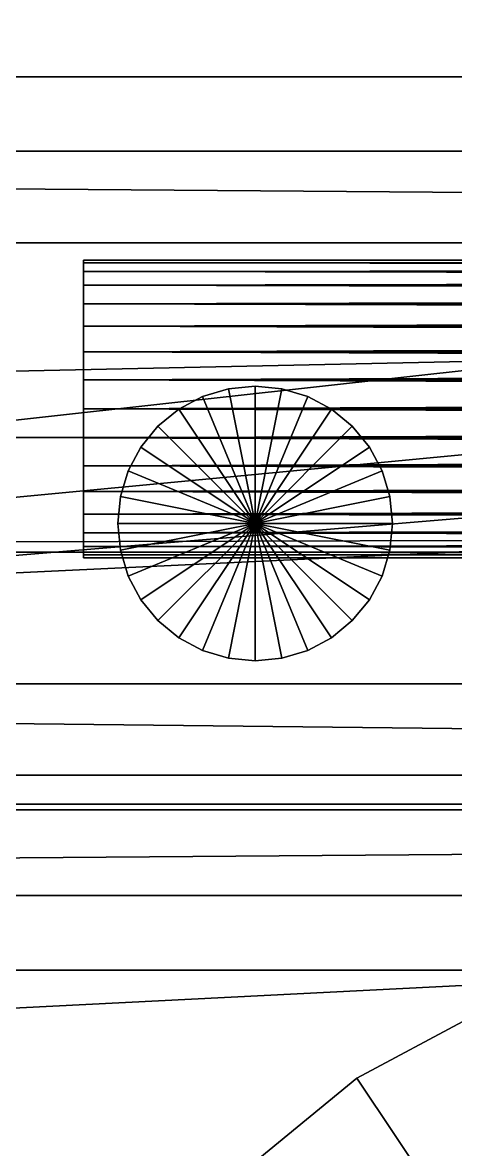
# Model space of a CAD drawing. Header units: millimetres. Extents: x -18 to 4450, y -985 to 970.
# Drawn here: x 649.7 to 687.5, y -484.7 to -386.3 of the extents above; entities that cross this region are included whole.
import ezdxf

# ---------------------------------------------------------------- set-up
doc = ezdxf.new("R2010")
doc.units = ezdxf.units.MM
for name, color, linetype in [('as_fitted_routes__j40_rt_022_drier_to_evaporator_and_evaporator_suction_to_compressor_ac_firewall_to_evaporator_suction_pair', 7, 'CONTINUOUS'), ('body__hood_closed_reference', 40, 'CONTINUOUS'), ('body__hood_crowned_closed_skin', 40, 'CONTINUOUS'), ('body__hood_left_outer_rib', 40, 'CONTINUOUS'), ('chassis__cab_body_mount_rubber_puck_1', 250, 'CONTINUOUS'), ('chassis__left_frame_rail', 251, 'CONTINUOUS'), ('running_gear__front_left_leaf_spring', 250, 'CONTINUOUS'), ('running_gear__front_left_leaf_spring_layer_1', 250, 'CONTINUOUS'), ('running_gear__front_left_leaf_spring_layer_2', 250, 'CONTINUOUS'), ('running_gear__front_left_leaf_spring_layer_3', 250, 'CONTINUOUS'), ('running_gear__front_left_u_bolt_1', 9, 'CONTINUOUS'), ('running_gear__left_front_bump_stop', 250, 'CONTINUOUS')]:
    doc.layers.add(name, color=color, linetype=linetype)

msp = doc.modelspace()

# ---------------------------------------------------------------- linework, layer by layer
at = {"layer": 'as_fitted_routes__j40_rt_022_drier_to_evaporator_and_evaporator_suction_to_compressor_ac_firewall_to_evaporator_suction_pair'}
for points in [[(654.999971, -407.000005, 1034.999967), (1304.999948, -407.000005, 1034.999967), (1304.999948, -407.249779, 1037.536144)], [(654.999971, -407.000005, 1034.999967), (1304.999948, -407.249779, 1037.536144), (654.999971, -407.249779, 1037.536144)], [(654.999971, -419.999987, 1034.999967), (654.999971, -407.249779, 1037.536144), (654.999971, -407.000005, 1034.999967)], [(654.999971, -407.249779, 1032.463789), (1304.999948, -407.249779, 1032.463789), (1304.999948, -407.000005, 1034.999967)], [(654.999971, -407.249779, 1032.463789), (1304.999948, -407.000005, 1034.999967), (654.999971, -407.000005, 1034.999967)], [(654.999971, -419.999987, 1034.999967), (654.999971, -407.000005, 1034.999967), (654.999971, -407.249779, 1032.463789)], [(654.999971, -407.249779, 1037.536144), (1304.999948, -407.249779, 1037.536144), (1304.999948, -407.989562, 1039.974928)], [(654.999971, -407.249779, 1037.536144), (1304.999948, -407.989562, 1039.974928), (654.999971, -407.989562, 1039.974928)], [(654.999971, -419.999987, 1034.999967), (654.999971, -407.989562, 1039.974928), (654.999971, -407.249779, 1037.536144)], [(654.999971, -407.989562, 1030.025125), (1304.999948, -407.989562, 1030.025125), (1304.999948, -407.249779, 1032.463789)], [(654.999971, -407.989562, 1030.025125), (1304.999948, -407.249779, 1032.463789), (654.999971, -407.249779, 1032.463789)], [(654.999971, -419.999987, 1034.999967), (654.999971, -407.249779, 1032.463789), (654.999971, -407.989562, 1030.025125)], [(654.999971, -407.989562, 1039.974928), (1304.999948, -407.989562, 1039.974928), (1304.999948, -409.190893, 1042.222381)], [(654.999971, -407.989562, 1039.974928), (1304.999948, -409.190893, 1042.222381), (654.999971, -409.190893, 1042.222381)], [(654.999971, -419.999987, 1034.999967), (654.999971, -409.190893, 1042.222381), (654.999971, -407.989562, 1039.974928)], [(654.999971, -409.190893, 1027.777553), (1304.999948, -409.190893, 1027.777553), (1304.999948, -407.989562, 1030.025125)], [(654.999971, -409.190893, 1027.777553), (1304.999948, -407.989562, 1030.025125), (654.999971, -407.989562, 1030.025125)], [(654.999971, -419.999987, 1034.999967), (654.999971, -407.989562, 1030.025125), (654.999971, -409.190893, 1027.777553)], [(654.999971, -409.190893, 1042.222381), (1304.999948, -409.190893, 1042.222381), (1304.999948, -410.80761, 1044.192433)], [(654.999971, -409.190893, 1042.222381), (1304.999948, -410.80761, 1044.192433), (654.999971, -410.80761, 1044.192433)], [(654.999971, -419.999987, 1034.999967), (654.999971, -410.80761, 1044.192433), (654.999971, -409.190893, 1042.222381)], [(654.999971, -410.80761, 1025.807619), (1304.999948, -410.80761, 1025.807619), (1304.999948, -409.190893, 1027.777553)], [(654.999971, -410.80761, 1025.807619), (1304.999948, -409.190893, 1027.777553), (654.999971, -409.190893, 1027.777553)], [(654.999971, -419.999987, 1034.999967), (654.999971, -409.190893, 1027.777553), (654.999971, -410.80761, 1025.807619)], [(654.999971, -410.80761, 1044.192433), (1304.999948, -410.80761, 1044.192433), (1304.999948, -412.777573, 1045.80915)], [(654.999971, -410.80761, 1044.192433), (1304.999948, -412.777573, 1045.80915), (654.999971, -412.777573, 1045.80915)], [(654.999971, -419.999987, 1034.999967), (654.999971, -412.777573, 1045.80915), (654.999971, -410.80761, 1044.192433)], [(654.999971, -412.777573, 1024.190903), (1304.999948, -412.777573, 1024.190903), (1304.999948, -410.80761, 1025.807619)], [(654.999971, -412.777573, 1024.190903), (1304.999948, -410.80761, 1025.807619), (654.999971, -410.80761, 1025.807619)], [(654.999971, -419.999987, 1034.999967), (654.999971, -410.80761, 1025.807619), (654.999971, -412.777573, 1024.190903)], [(654.999971, -412.777573, 1045.80915), (1304.999948, -412.777573, 1045.80915), (1304.999948, -415.025115, 1047.010422)], [(654.999971, -412.777573, 1045.80915), (1304.999948, -415.025115, 1047.010422), (654.999971, -415.025115, 1047.010422)], [(654.999971, -419.999987, 1034.999967), (654.999971, -415.025115, 1047.010422), (654.999971, -412.777573, 1045.80915)], [(654.999971, -415.025115, 1022.989511), (1304.999948, -415.025115, 1022.989511), (1304.999948, -412.777573, 1024.190903)], [(654.999971, -415.025115, 1022.989511), (1304.999948, -412.777573, 1024.190903), (654.999971, -412.777573, 1024.190903)], [(654.999971, -419.999987, 1034.999967), (654.999971, -412.777573, 1024.190903), (654.999971, -415.025115, 1022.989511)], [(654.999971, -415.025115, 1047.010422), (1304.999948, -415.025115, 1047.010422), (1304.999948, -417.463839, 1047.750235)], [(654.999971, -415.025115, 1047.010422), (1304.999948, -417.463839, 1047.750235), (654.999971, -417.463839, 1047.750235)], [(654.999971, -419.999987, 1034.999967), (654.999971, -417.463839, 1047.750235), (654.999971, -415.025115, 1047.010422)], [(654.999971, -417.463839, 1022.249818), (1304.999948, -417.463839, 1022.249818), (1304.999948, -415.025115, 1022.989511)], [(654.999971, -417.463839, 1022.249818), (1304.999948, -415.025115, 1022.989511), (654.999971, -415.025115, 1022.989511)], [(654.999971, -419.999987, 1034.999967), (654.999971, -415.025115, 1022.989511), (654.999971, -417.463839, 1022.249818)], [(654.999971, -417.463839, 1047.750235), (1304.999948, -417.463839, 1047.750235), (1304.999948, -419.999987, 1047.999978)], [(654.999971, -417.463839, 1047.750235), (1304.999948, -419.999987, 1047.999978), (654.999971, -419.999987, 1047.999978)], [(654.999971, -419.999987, 1034.999967), (654.999971, -419.999987, 1047.999978), (654.999971, -417.463839, 1047.750235)], [(654.999971, -419.999987, 1021.999955), (1304.999948, -419.999987, 1021.999955), (1304.999948, -417.463839, 1022.249818)], [(654.999971, -419.999987, 1021.999955), (1304.999948, -417.463839, 1022.249818), (654.999971, -417.463839, 1022.249818)], [(654.999971, -419.999987, 1034.999967), (654.999971, -417.463839, 1022.249818), (654.999971, -419.999987, 1021.999955)], [(654.999971, -419.999987, 1047.999978), (1304.999948, -419.999987, 1047.999978), (1304.999948, -422.536165, 1047.750235)], [(654.999971, -419.999987, 1047.999978), (1304.999948, -422.536165, 1047.750235), (654.999971, -422.536165, 1047.750235)], [(654.999971, -419.999987, 1034.999967), (654.999971, -422.536165, 1047.750235), (654.999971, -419.999987, 1047.999978)], [(654.999971, -419.999987, 1034.999967), (654.999971, -424.974889, 1047.010422), (654.999971, -422.536165, 1047.750235)], [(654.999971, -419.999987, 1034.999967), (654.999971, -427.222401, 1045.80915), (654.999971, -424.974889, 1047.010422)], [(654.999971, -419.999987, 1034.999967), (654.999971, -429.192394, 1044.192433), (654.999971, -427.222401, 1045.80915)], [(654.999971, -419.999987, 1034.999967), (654.999971, -430.80911, 1042.222381), (654.999971, -429.192394, 1044.192433)], [(654.999971, -419.999987, 1034.999967), (654.999971, -432.010442, 1039.974928), (654.999971, -430.80911, 1042.222381)], [(654.999971, -419.999987, 1034.999967), (654.999971, -432.750195, 1037.536144), (654.999971, -432.010442, 1039.974928)], [(654.999971, -419.999987, 1034.999967), (654.999971, -432.999998, 1034.999967), (654.999971, -432.750195, 1037.536144)], [(654.999971, -419.999987, 1034.999967), (654.999971, -432.750195, 1032.463789), (654.999971, -432.999998, 1034.999967)], [(654.999971, -419.999987, 1034.999967), (654.999971, -432.010442, 1030.025125), (654.999971, -432.750195, 1032.463789)], [(654.999971, -419.999987, 1034.999967), (654.999971, -430.80911, 1027.777553), (654.999971, -432.010442, 1030.025125)], [(654.999971, -419.999987, 1034.999967), (654.999971, -429.192394, 1025.807619), (654.999971, -430.80911, 1027.777553)], [(654.999971, -419.999987, 1034.999967), (654.999971, -427.222401, 1024.190903), (654.999971, -429.192394, 1025.807619)], [(654.999971, -419.999987, 1034.999967), (654.999971, -424.974889, 1022.989511), (654.999971, -427.222401, 1024.190903)], [(654.999971, -419.999987, 1034.999967), (654.999971, -422.536165, 1022.249818), (654.999971, -424.974889, 1022.989511)], [(654.999971, -422.536165, 1022.249818), (1304.999948, -422.536165, 1022.249818), (1304.999948, -419.999987, 1021.999955)], [(654.999971, -422.536165, 1022.249818), (1304.999948, -419.999987, 1021.999955), (654.999971, -419.999987, 1021.999955)], [(654.999971, -419.999987, 1034.999967), (654.999971, -419.999987, 1021.999955), (654.999971, -422.536165, 1022.249818)], [(654.999971, -422.536165, 1047.750235), (1304.999948, -422.536165, 1047.750235), (1304.999948, -424.974889, 1047.010422)], [(654.999971, -422.536165, 1047.750235), (1304.999948, -424.974889, 1047.010422), (654.999971, -424.974889, 1047.010422)], [(654.999971, -424.974889, 1022.989511), (1304.999948, -424.974889, 1022.989511), (1304.999948, -422.536165, 1022.249818)], [(654.999971, -424.974889, 1022.989511), (1304.999948, -422.536165, 1022.249818), (654.999971, -422.536165, 1022.249818)], [(654.999971, -424.974889, 1047.010422), (1304.999948, -424.974889, 1047.010422), (1304.999948, -427.222401, 1045.80915)], [(654.999971, -424.974889, 1047.010422), (1304.999948, -427.222401, 1045.80915), (654.999971, -427.222401, 1045.80915)], [(654.999971, -427.222401, 1024.190903), (1304.999948, -427.222401, 1024.190903), (1304.999948, -424.974889, 1022.989511)], [(654.999971, -427.222401, 1024.190903), (1304.999948, -424.974889, 1022.989511), (654.999971, -424.974889, 1022.989511)], [(654.999971, -427.222401, 1045.80915), (1304.999948, -427.222401, 1045.80915), (1304.999948, -429.192394, 1044.192433)], [(654.999971, -427.222401, 1045.80915), (1304.999948, -429.192394, 1044.192433), (654.999971, -429.192394, 1044.192433)], [(654.999971, -429.192394, 1025.807619), (1304.999948, -429.192394, 1025.807619), (1304.999948, -427.222401, 1024.190903)], [(654.999971, -429.192394, 1025.807619), (1304.999948, -427.222401, 1024.190903), (654.999971, -427.222401, 1024.190903)], [(654.999971, -429.192394, 1044.192433), (1304.999948, -429.192394, 1044.192433), (1304.999948, -430.80911, 1042.222381)], [(654.999971, -429.192394, 1044.192433), (1304.999948, -430.80911, 1042.222381), (654.999971, -430.80911, 1042.222381)], [(654.999971, -430.80911, 1027.777553), (1304.999948, -430.80911, 1027.777553), (1304.999948, -429.192394, 1025.807619)], [(654.999971, -430.80911, 1027.777553), (1304.999948, -429.192394, 1025.807619), (654.999971, -429.192394, 1025.807619)], [(654.999971, -430.80911, 1042.222381), (1304.999948, -430.80911, 1042.222381), (1304.999948, -432.010442, 1039.974928)], [(654.999971, -430.80911, 1042.222381), (1304.999948, -432.010442, 1039.974928), (654.999971, -432.010442, 1039.974928)], [(654.999971, -432.010442, 1030.025125), (1304.999948, -432.010442, 1030.025125), (1304.999948, -430.80911, 1027.777553)], [(654.999971, -432.010442, 1030.025125), (1304.999948, -430.80911, 1027.777553), (654.999971, -430.80911, 1027.777553)], [(654.999971, -432.010442, 1039.974928), (1304.999948, -432.010442, 1039.974928), (1304.999948, -432.750195, 1037.536144)], [(654.999971, -432.010442, 1039.974928), (1304.999948, -432.750195, 1037.536144), (654.999971, -432.750195, 1037.536144)], [(654.999971, -432.750195, 1032.463789), (1304.999948, -432.750195, 1032.463789), (1304.999948, -432.010442, 1030.025125)], [(654.999971, -432.750195, 1032.463789), (1304.999948, -432.010442, 1030.025125), (654.999971, -432.010442, 1030.025125)], [(654.999971, -432.750195, 1037.536144), (1304.999948, -432.750195, 1037.536144), (1304.999948, -432.999998, 1034.999967)], [(654.999971, -432.750195, 1037.536144), (1304.999948, -432.999998, 1034.999967), (654.999971, -432.999998, 1034.999967)], [(654.999971, -432.999998, 1034.999967), (1304.999948, -432.999998, 1034.999967), (1304.999948, -432.750195, 1032.463789)], [(654.999971, -432.999998, 1034.999967), (1304.999948, -432.750195, 1032.463789), (654.999971, -432.750195, 1032.463789)]]:
    msp.add_3dface(points, dxfattribs=at)
at = {"layer": 'body__hood_closed_reference'}
for points in [[(237.979993, -687.020004, 1253.000021), (1142.019987, -687.020004, 1253.000021), (1142.019987, 687.020004, 1253.000021)], [(237.979993, -687.020004, 1253.000021), (1142.019987, 687.020004, 1253.000021), (237.979993, 687.020004, 1253.000021)], [(237.979993, -687.020004, 1215.000033), (237.979993, 687.020004, 1215.000033), (1142.019987, 687.020004, 1215.000033)], [(237.979993, -687.020004, 1215.000033), (1142.019987, 687.020004, 1215.000033), (1142.019987, -687.020004, 1215.000033)]]:
    msp.add_3dface(points, dxfattribs=at)
at = {"layer": 'body__hood_crowned_closed_skin'}
for points in [[(135.000005, -642.00002, 1230.000019), (1057.999969, -642.00002, 1296.000004), (1057.999969, 0, 1322.000027)], [(135.000005, -642.00002, 1230.000019), (1057.999969, 0, 1322.000027), (135.000005, 0, 1256.000042)], [(135.000005, -642.00002, 1210.000038), (135.000005, 0, 1235.999942), (1057.999969, 0, 1302.000046)], [(135.000005, -642.00002, 1210.000038), (1057.999969, 0, 1302.000046), (1057.999969, -642.00002, 1276.000023)]]:
    msp.add_3dface(points, dxfattribs=at)
at = {"layer": 'body__hood_left_outer_rib'}
for points in [[(337.980002, -444.000006, 1272.979975), (337.980002, -444.000006, 1295.019984), (1052.019954, -444.000006, 1295.019984)], [(337.980002, -444.000006, 1272.979975), (1052.019954, -444.000006, 1295.019984), (1052.019954, -444.000006, 1272.979975)], [(337.980002, -444.000006, 1272.979975), (337.980002, -451.979995, 1264.999986), (1052.019954, -451.979995, 1264.999986)], [(337.980002, -444.000006, 1272.979975), (1052.019954, -451.979995, 1264.999986), (1052.019954, -444.000006, 1272.979975)], [(337.980002, -444.000006, 1295.019984), (337.980002, -451.979995, 1302.999973), (1052.019954, -451.979995, 1302.999973)], [(337.980002, -444.000006, 1295.019984), (1052.019954, -451.979995, 1302.999973), (1052.019954, -444.000006, 1295.019984)], [(337.980002, -488.020003, 1302.999973), (1052.019954, -488.020003, 1302.999973), (1052.019954, -451.979995, 1302.999973)], [(337.980002, -488.020003, 1302.999973), (1052.019954, -451.979995, 1302.999973), (337.980002, -451.979995, 1302.999973)], [(337.980002, -488.020003, 1264.999986), (337.980002, -451.979995, 1264.999986), (1052.019954, -451.979995, 1264.999986)], [(337.980002, -488.020003, 1264.999986), (1052.019954, -451.979995, 1264.999986), (1052.019954, -488.020003, 1264.999986)]]:
    msp.add_3dface(points, dxfattribs=at)
at = {"layer": 'chassis__cab_body_mount_rubber_puck_1'}
for points in [[(688.569725, -473.262757, 538.999975), (688.569725, -473.262757, 580.99997), (678.888083, -478.437692, 580.99997)], [(688.569725, -473.262757, 538.999975), (678.888083, -478.437692, 580.99997), (678.888083, -478.437692, 538.999975)], [(709.999979, -524.999976, 538.999975), (678.888083, -478.437692, 538.999975), (688.569725, -473.262757, 538.999975)], [(709.999979, -524.999976, 580.99997), (688.569725, -473.262757, 580.99997), (678.888083, -478.437692, 580.99997)], [(678.888083, -478.437692, 538.999975), (678.888083, -478.437692, 580.99997), (670.40205, -485.402018, 580.99997)], [(678.888083, -478.437692, 538.999975), (670.40205, -485.402018, 580.99997), (670.40205, -485.402018, 538.999975)], [(709.999979, -524.999976, 538.999975), (670.40205, -485.402018, 538.999975), (678.888083, -478.437692, 538.999975)], [(709.999979, -524.999976, 580.99997), (678.888083, -478.437692, 580.99997), (670.40205, -485.402018, 580.99997)]]:
    msp.add_3dface(points, dxfattribs=at)
at = {"layer": 'chassis__left_frame_rail'}
for points in [[(370.000005, -422.500014, 550.000012), (3490.00001, -422.500014, 550.000012), (3490.00001, -357.499987, 550.000012)], [(370.000005, -422.500014, 550.000012), (3490.00001, -357.499987, 550.000012), (370.000005, -357.499987, 550.000012)], [(370.000005, -422.500014, 430.000007), (370.000005, -357.499987, 430.000007), (3490.00001, -357.499987, 430.000007)], [(370.000005, -422.500014, 430.000007), (3490.00001, -357.499987, 430.000007), (3490.00001, -422.500014, 430.000007)], [(370.000005, -432.500005, 439.999998), (370.000005, -422.500014, 430.000007), (3490.00001, -422.500014, 430.000007)], [(370.000005, -432.500005, 439.999998), (3490.00001, -422.500014, 430.000007), (3490.00001, -432.500005, 439.999998)], [(370.000005, -432.500005, 540.000021), (370.000005, -422.500014, 550.000012), (3490.00001, -422.500014, 550.000012)], [(370.000005, -432.500005, 540.000021), (3490.00001, -422.500014, 550.000012), (3490.00001, -432.500005, 540.000021)], [(370.000005, -432.500005, 439.999998), (3490.00001, -432.500005, 439.999998), (3490.00001, -432.500005, 540.000021)], [(370.000005, -432.500005, 439.999998), (3490.00001, -432.500005, 540.000021), (370.000005, -432.500005, 540.000021)]]:
    msp.add_3dface(points, dxfattribs=at)
at = {"layer": 'running_gear__front_left_leaf_spring'}
for points in [[(223.000005, -397.500008, 342.999995), (223.000005, -397.500008, 381.999999), (1256.999969, -397.500008, 381.999999)], [(223.000005, -397.500008, 342.999995), (1256.999969, -397.500008, 381.999999), (1256.999969, -397.500008, 342.999995)], [(223.000005, -397.500008, 342.999995), (223.000005, -405.499995, 335.000008), (1256.999969, -405.499995, 335.000008)], [(223.000005, -397.500008, 342.999995), (1256.999969, -405.499995, 335.000008), (1256.999969, -397.500008, 342.999995)], [(223.000005, -397.500008, 381.999999), (223.000005, -405.499995, 389.999986), (1256.999969, -405.499995, 389.999986)], [(223.000005, -397.500008, 381.999999), (1256.999969, -405.499995, 389.999986), (1256.999969, -397.500008, 381.999999)], [(223.000005, -454.49999, 389.999986), (1256.999969, -454.49999, 389.999986), (1256.999969, -405.499995, 389.999986)], [(223.000005, -454.49999, 389.999986), (1256.999969, -405.499995, 389.999986), (223.000005, -405.499995, 389.999986)], [(223.000005, -454.49999, 335.000008), (223.000005, -405.499995, 335.000008), (1256.999969, -405.499995, 335.000008)], [(223.000005, -454.49999, 335.000008), (1256.999969, -405.499995, 335.000008), (1256.999969, -454.49999, 335.000008)], [(223.000005, -462.500006, 342.999995), (223.000005, -454.49999, 335.000008), (1256.999969, -454.49999, 335.000008)], [(223.000005, -462.500006, 342.999995), (1256.999969, -454.49999, 335.000008), (1256.999969, -462.500006, 342.999995)], [(223.000005, -462.500006, 381.999999), (223.000005, -454.49999, 389.999986), (1256.999969, -454.49999, 389.999986)], [(223.000005, -462.500006, 381.999999), (1256.999969, -454.49999, 389.999986), (1256.999969, -462.500006, 381.999999)], [(223.000005, -462.500006, 342.999995), (1256.999969, -462.500006, 342.999995), (1256.999969, -462.500006, 381.999999)], [(223.000005, -462.500006, 342.999995), (1256.999969, -462.500006, 381.999999), (223.000005, -462.500006, 381.999999)]]:
    msp.add_3dface(points, dxfattribs=at)
at = {"layer": 'running_gear__front_left_leaf_spring_layer_1'}
for points in [[(215.000004, -391.000003, 305.000007), (215.000004, -391.000003, 319.000006), (1149.999976, -391.000003, 319.000006)], [(215.000004, -391.000003, 305.000007), (1149.999976, -391.000003, 319.000006), (1149.999976, -391.000003, 305.000007)], [(215.000004, -469.000012, 319.000006), (1149.999976, -469.000012, 319.000006), (1149.999976, -391.000003, 319.000006)], [(215.000004, -469.000012, 319.000006), (1149.999976, -391.000003, 319.000006), (215.000004, -391.000003, 319.000006)], [(215.000004, -469.000012, 305.000007), (215.000004, -391.000003, 305.000007), (1149.999976, -391.000003, 305.000007)], [(215.000004, -469.000012, 305.000007), (1149.999976, -391.000003, 305.000007), (1149.999976, -469.000012, 305.000007)], [(215.000004, -469.000012, 305.000007), (1149.999976, -469.000012, 305.000007), (1149.999976, -469.000012, 319.000006)], [(215.000004, -469.000012, 305.000007), (1149.999976, -469.000012, 319.000006), (215.000004, -469.000012, 319.000006)]]:
    msp.add_3dface(points, dxfattribs=at)
at = {"layer": 'running_gear__front_left_leaf_spring_layer_2'}
for points in [[(215.000004, -391.000003, 323.000014), (215.000004, -391.000003, 337.000012), (1034.999967, -391.000003, 337.000012)], [(215.000004, -391.000003, 323.000014), (1034.999967, -391.000003, 337.000012), (1034.999967, -391.000003, 323.000014)], [(215.000004, -469.000012, 337.000012), (1034.999967, -469.000012, 337.000012), (1034.999967, -391.000003, 337.000012)], [(215.000004, -469.000012, 337.000012), (1034.999967, -391.000003, 337.000012), (215.000004, -391.000003, 337.000012)], [(215.000004, -469.000012, 323.000014), (215.000004, -391.000003, 323.000014), (1034.999967, -391.000003, 323.000014)], [(215.000004, -469.000012, 323.000014), (1034.999967, -391.000003, 323.000014), (1034.999967, -469.000012, 323.000014)], [(215.000004, -469.000012, 323.000014), (1034.999967, -469.000012, 323.000014), (1034.999967, -469.000012, 337.000012)], [(215.000004, -469.000012, 323.000014), (1034.999967, -469.000012, 337.000012), (215.000004, -469.000012, 337.000012)]]:
    msp.add_3dface(points, dxfattribs=at)
at = {"layer": 'running_gear__front_left_leaf_spring_layer_3'}
for points in [[(215.000004, -391.000003, 340.999991), (215.000004, -391.000003, 354.999989), (920.000017, -391.000003, 354.999989)], [(215.000004, -391.000003, 340.999991), (920.000017, -391.000003, 354.999989), (920.000017, -391.000003, 340.999991)], [(215.000004, -469.000012, 354.999989), (920.000017, -469.000012, 354.999989), (920.000017, -391.000003, 354.999989)], [(215.000004, -469.000012, 354.999989), (920.000017, -391.000003, 354.999989), (215.000004, -391.000003, 354.999989)], [(215.000004, -469.000012, 340.999991), (215.000004, -391.000003, 340.999991), (920.000017, -391.000003, 340.999991)], [(215.000004, -469.000012, 340.999991), (920.000017, -391.000003, 340.999991), (920.000017, -469.000012, 340.999991)], [(215.000004, -469.000012, 340.999991), (920.000017, -469.000012, 340.999991), (920.000017, -469.000012, 354.999989)], [(215.000004, -469.000012, 340.999991), (920.000017, -469.000012, 354.999989), (215.000004, -469.000012, 354.999989)]]:
    msp.add_3dface(points, dxfattribs=at)
at = {"layer": 'running_gear__front_left_u_bolt_1'}
for points in [[(667.658925, -418.230563, 300.000012), (667.658925, -418.230563, 509.99999), (665.407777, -418.913454, 509.99999)], [(667.658925, -418.230563, 300.000012), (665.407777, -418.913454, 509.99999), (665.407777, -418.913454, 300.000012)], [(670.000017, -430.000007, 300.000012), (665.407777, -418.913454, 300.000012), (667.658925, -418.230563, 300.000012)], [(670.000017, -430.000007, 509.99999), (667.658925, -418.230563, 509.99999), (665.407777, -418.913454, 509.99999)], [(670.000017, -418.000013, 300.000012), (670.000017, -418.000013, 509.99999), (667.658925, -418.230563, 509.99999)], [(670.000017, -418.000013, 300.000012), (667.658925, -418.230563, 509.99999), (667.658925, -418.230563, 300.000012)], [(670.000017, -430.000007, 300.000012), (667.658925, -418.230563, 300.000012), (670.000017, -418.000013, 300.000012)], [(670.000017, -430.000007, 509.99999), (670.000017, -418.000013, 509.99999), (667.658925, -418.230563, 509.99999)], [(672.341108, -418.230563, 300.000012), (672.341108, -418.230563, 509.99999), (670.000017, -418.000013, 509.99999)], [(672.341108, -418.230563, 300.000012), (670.000017, -418.000013, 509.99999), (670.000017, -418.000013, 300.000012)], [(670.000017, -430.000007, 300.000012), (670.000017, -418.000013, 300.000012), (672.341108, -418.230563, 300.000012)], [(670.000017, -430.000007, 509.99999), (672.341108, -418.230563, 509.99999), (670.000017, -418.000013, 509.99999)], [(670.000017, -430.000007, 300.000012), (672.341108, -418.230563, 300.000012), (674.592197, -418.913454, 300.000012)], [(670.000017, -430.000007, 509.99999), (674.592197, -418.913454, 509.99999), (672.341108, -418.230563, 509.99999)], [(674.592197, -418.913454, 300.000012), (674.592197, -418.913454, 509.99999), (672.341108, -418.230563, 509.99999)], [(674.592197, -418.913454, 300.000012), (672.341108, -418.230563, 509.99999), (672.341108, -418.230563, 300.000012)], [(665.407777, -418.913454, 300.000012), (665.407777, -418.913454, 509.99999), (663.333178, -420.022368, 509.99999)], [(665.407777, -418.913454, 300.000012), (663.333178, -420.022368, 509.99999), (663.333178, -420.022368, 300.000012)], [(670.000017, -430.000007, 300.000012), (663.333178, -420.022368, 300.000012), (665.407777, -418.913454, 300.000012)], [(670.000017, -430.000007, 509.99999), (665.407777, -418.913454, 509.99999), (663.333178, -420.022368, 509.99999)], [(670.000017, -430.000007, 300.000012), (674.592197, -418.913454, 300.000012), (676.666856, -420.022368, 300.000012)], [(670.000017, -430.000007, 509.99999), (676.666856, -420.022368, 509.99999), (674.592197, -418.913454, 509.99999)], [(676.666856, -420.022368, 300.000012), (676.666856, -420.022368, 509.99999), (674.592197, -418.913454, 509.99999)], [(676.666856, -420.022368, 300.000012), (674.592197, -418.913454, 509.99999), (674.592197, -418.913454, 300.000012)], [(663.333178, -420.022368, 300.000012), (663.333178, -420.022368, 509.99999), (661.514699, -421.51472, 509.99999)], [(663.333178, -420.022368, 300.000012), (661.514699, -421.51472, 509.99999), (661.514699, -421.51472, 300.000012)], [(670.000017, -430.000007, 300.000012), (661.514699, -421.51472, 300.000012), (663.333178, -420.022368, 300.000012)], [(670.000017, -430.000007, 509.99999), (663.333178, -420.022368, 509.99999), (661.514699, -421.51472, 509.99999)], [(670.000017, -430.000007, 300.000012), (676.666856, -420.022368, 300.000012), (678.485274, -421.51472, 300.000012)], [(670.000017, -430.000007, 509.99999), (678.485274, -421.51472, 509.99999), (676.666856, -420.022368, 509.99999)], [(678.485274, -421.51472, 300.000012), (678.485274, -421.51472, 509.99999), (676.666856, -420.022368, 509.99999)], [(678.485274, -421.51472, 300.000012), (676.666856, -420.022368, 509.99999), (676.666856, -420.022368, 300.000012)], [(661.514699, -421.51472, 300.000012), (661.514699, -421.51472, 509.99999), (660.022378, -423.333168, 509.99999)], [(661.514699, -421.51472, 300.000012), (660.022378, -423.333168, 509.99999), (660.022378, -423.333168, 300.000012)], [(670.000017, -430.000007, 300.000012), (660.022378, -423.333168, 300.000012), (661.514699, -421.51472, 300.000012)], [(670.000017, -430.000007, 509.99999), (661.514699, -421.51472, 509.99999), (660.022378, -423.333168, 509.99999)], [(670.000017, -430.000007, 300.000012), (678.485274, -421.51472, 300.000012), (679.977655, -423.333168, 300.000012)], [(670.000017, -430.000007, 509.99999), (679.977655, -423.333168, 509.99999), (678.485274, -421.51472, 509.99999)], [(679.977655, -423.333168, 300.000012), (679.977655, -423.333168, 509.99999), (678.485274, -421.51472, 509.99999)], [(679.977655, -423.333168, 300.000012), (678.485274, -421.51472, 509.99999), (678.485274, -421.51472, 300.000012)], [(660.022378, -423.333168, 300.000012), (660.022378, -423.333168, 509.99999), (658.913434, -425.407797, 509.99999)], [(660.022378, -423.333168, 300.000012), (658.913434, -425.407797, 509.99999), (658.913434, -425.407797, 300.000012)], [(670.000017, -430.000007, 300.000012), (658.913434, -425.407797, 300.000012), (660.022378, -423.333168, 300.000012)], [(670.000017, -430.000007, 509.99999), (660.022378, -423.333168, 509.99999), (658.913434, -425.407797, 509.99999)], [(670.000017, -430.000007, 300.000012), (679.977655, -423.333168, 300.000012), (681.08654, -425.407797, 300.000012)], [(670.000017, -430.000007, 509.99999), (681.08654, -425.407797, 509.99999), (679.977655, -423.333168, 509.99999)], [(681.08654, -425.407797, 300.000012), (681.08654, -425.407797, 509.99999), (679.977655, -423.333168, 509.99999)], [(681.08654, -425.407797, 300.000012), (679.977655, -423.333168, 509.99999), (679.977655, -423.333168, 300.000012)], [(658.913434, -425.407797, 300.000012), (658.913434, -425.407797, 509.99999), (658.230603, -427.658916, 509.99999)], [(658.913434, -425.407797, 300.000012), (658.230603, -427.658916, 509.99999), (658.230603, -427.658916, 300.000012)], [(670.000017, -430.000007, 300.000012), (658.230603, -427.658916, 300.000012), (658.913434, -425.407797, 300.000012)], [(670.000017, -430.000007, 509.99999), (658.913434, -425.407797, 509.99999), (658.230603, -427.658916, 509.99999)], [(670.000017, -430.000007, 300.000012), (681.08654, -425.407797, 300.000012), (681.769431, -427.658916, 300.000012)], [(670.000017, -430.000007, 509.99999), (681.769431, -427.658916, 509.99999), (681.08654, -425.407797, 509.99999)], [(681.769431, -427.658916, 300.000012), (681.769431, -427.658916, 509.99999), (681.08654, -425.407797, 509.99999)], [(681.769431, -427.658916, 300.000012), (681.08654, -425.407797, 509.99999), (681.08654, -425.407797, 300.000012)], [(658.230603, -427.658916, 300.000012), (658.230603, -427.658916, 509.99999), (657.999992, -430.000007, 509.99999)], [(658.230603, -427.658916, 300.000012), (657.999992, -430.000007, 509.99999), (657.999992, -430.000007, 300.000012)], [(670.000017, -430.000007, 300.000012), (657.999992, -430.000007, 300.000012), (658.230603, -427.658916, 300.000012)], [(670.000017, -430.000007, 509.99999), (658.230603, -427.658916, 509.99999), (657.999992, -430.000007, 509.99999)], [(670.000017, -430.000007, 300.000012), (681.769431, -427.658916, 300.000012), (681.999981, -430.000007, 300.000012)], [(670.000017, -430.000007, 509.99999), (681.999981, -430.000007, 509.99999), (681.769431, -427.658916, 509.99999)], [(681.999981, -430.000007, 300.000012), (681.999981, -430.000007, 509.99999), (681.769431, -427.658916, 509.99999)], [(681.999981, -430.000007, 300.000012), (681.769431, -427.658916, 509.99999), (681.769431, -427.658916, 300.000012)], [(657.999992, -430.000007, 300.000012), (657.999992, -430.000007, 509.99999), (658.230603, -432.341069, 509.99999)], [(657.999992, -430.000007, 300.000012), (658.230603, -432.341069, 509.99999), (658.230603, -432.341069, 300.000012)], [(670.000017, -430.000007, 300.000012), (658.230603, -432.341069, 300.000012), (657.999992, -430.000007, 300.000012)], [(670.000017, -430.000007, 509.99999), (657.999992, -430.000007, 509.99999), (658.230603, -432.341069, 509.99999)], [(670.000017, -430.000007, 300.000012), (658.913434, -434.592187, 300.000012), (658.230603, -432.341069, 300.000012)], [(670.000017, -430.000007, 509.99999), (658.230603, -432.341069, 509.99999), (658.913434, -434.592187, 509.99999)], [(670.000017, -430.000007, 300.000012), (660.022378, -436.666846, 300.000012), (658.913434, -434.592187, 300.000012)], [(670.000017, -430.000007, 509.99999), (658.913434, -434.592187, 509.99999), (660.022378, -436.666846, 509.99999)], [(670.000017, -430.000007, 300.000012), (661.514699, -438.485295, 300.000012), (660.022378, -436.666846, 300.000012)], [(670.000017, -430.000007, 509.99999), (660.022378, -436.666846, 509.99999), (661.514699, -438.485295, 509.99999)], [(670.000017, -430.000007, 300.000012), (663.333178, -439.977646, 300.000012), (661.514699, -438.485295, 300.000012)], [(670.000017, -430.000007, 509.99999), (661.514699, -438.485295, 509.99999), (663.333178, -439.977646, 509.99999)], [(670.000017, -430.000007, 300.000012), (665.407777, -441.08656, 300.000012), (663.333178, -439.977646, 300.000012)], [(670.000017, -430.000007, 509.99999), (663.333178, -439.977646, 509.99999), (665.407777, -441.08656, 509.99999)], [(670.000017, -430.000007, 300.000012), (667.658925, -441.769421, 300.000012), (665.407777, -441.08656, 300.000012)], [(670.000017, -430.000007, 509.99999), (665.407777, -441.08656, 509.99999), (667.658925, -441.769421, 509.99999)], [(670.000017, -430.000007, 300.000012), (670.000017, -442.000002, 300.000012), (667.658925, -441.769421, 300.000012)], [(670.000017, -430.000007, 509.99999), (667.658925, -441.769421, 509.99999), (670.000017, -442.000002, 509.99999)], [(670.000017, -430.000007, 300.000012), (672.341108, -441.769421, 300.000012), (670.000017, -442.000002, 300.000012)], [(670.000017, -430.000007, 509.99999), (670.000017, -442.000002, 509.99999), (672.341108, -441.769421, 509.99999)], [(670.000017, -430.000007, 300.000012), (674.592197, -441.08656, 300.000012), (672.341108, -441.769421, 300.000012)], [(670.000017, -430.000007, 509.99999), (672.341108, -441.769421, 509.99999), (674.592197, -441.08656, 509.99999)], [(670.000017, -430.000007, 300.000012), (676.666856, -439.977646, 300.000012), (674.592197, -441.08656, 300.000012)], [(670.000017, -430.000007, 509.99999), (674.592197, -441.08656, 509.99999), (676.666856, -439.977646, 509.99999)], [(670.000017, -430.000007, 300.000012), (678.485274, -438.485295, 300.000012), (676.666856, -439.977646, 300.000012)], [(670.000017, -430.000007, 509.99999), (676.666856, -439.977646, 509.99999), (678.485274, -438.485295, 509.99999)], [(670.000017, -430.000007, 300.000012), (679.977655, -436.666846, 300.000012), (678.485274, -438.485295, 300.000012)], [(670.000017, -430.000007, 509.99999), (678.485274, -438.485295, 509.99999), (679.977655, -436.666846, 509.99999)], [(670.000017, -430.000007, 300.000012), (681.08654, -434.592187, 300.000012), (679.977655, -436.666846, 300.000012)], [(670.000017, -430.000007, 509.99999), (679.977655, -436.666846, 509.99999), (681.08654, -434.592187, 509.99999)], [(670.000017, -430.000007, 300.000012), (681.769431, -432.341069, 300.000012), (681.08654, -434.592187, 300.000012)], [(670.000017, -430.000007, 509.99999), (681.08654, -434.592187, 509.99999), (681.769431, -432.341069, 509.99999)], [(670.000017, -430.000007, 300.000012), (681.999981, -430.000007, 300.000012), (681.769431, -432.341069, 300.000012)], [(670.000017, -430.000007, 509.99999), (681.769431, -432.341069, 509.99999), (681.999981, -430.000007, 509.99999)], [(681.769431, -432.341069, 300.000012), (681.769431, -432.341069, 509.99999), (681.999981, -430.000007, 509.99999)], [(681.769431, -432.341069, 300.000012), (681.999981, -430.000007, 509.99999), (681.999981, -430.000007, 300.000012)], [(658.230603, -432.341069, 300.000012), (658.230603, -432.341069, 509.99999), (658.913434, -434.592187, 509.99999)], [(658.230603, -432.341069, 300.000012), (658.913434, -434.592187, 509.99999), (658.913434, -434.592187, 300.000012)], [(681.08654, -434.592187, 300.000012), (681.08654, -434.592187, 509.99999), (681.769431, -432.341069, 509.99999)], [(681.08654, -434.592187, 300.000012), (681.769431, -432.341069, 509.99999), (681.769431, -432.341069, 300.000012)], [(658.913434, -434.592187, 300.000012), (658.913434, -434.592187, 509.99999), (660.022378, -436.666846, 509.99999)], [(658.913434, -434.592187, 300.000012), (660.022378, -436.666846, 509.99999), (660.022378, -436.666846, 300.000012)], [(679.977655, -436.666846, 300.000012), (679.977655, -436.666846, 509.99999), (681.08654, -434.592187, 509.99999)], [(679.977655, -436.666846, 300.000012), (681.08654, -434.592187, 509.99999), (681.08654, -434.592187, 300.000012)], [(660.022378, -436.666846, 300.000012), (660.022378, -436.666846, 509.99999), (661.514699, -438.485295, 509.99999)], [(660.022378, -436.666846, 300.000012), (661.514699, -438.485295, 509.99999), (661.514699, -438.485295, 300.000012)], [(678.485274, -438.485295, 300.000012), (678.485274, -438.485295, 509.99999), (679.977655, -436.666846, 509.99999)], [(678.485274, -438.485295, 300.000012), (679.977655, -436.666846, 509.99999), (679.977655, -436.666846, 300.000012)], [(661.514699, -438.485295, 300.000012), (661.514699, -438.485295, 509.99999), (663.333178, -439.977646, 509.99999)], [(661.514699, -438.485295, 300.000012), (663.333178, -439.977646, 509.99999), (663.333178, -439.977646, 300.000012)], [(676.666856, -439.977646, 300.000012), (676.666856, -439.977646, 509.99999), (678.485274, -438.485295, 509.99999)], [(676.666856, -439.977646, 300.000012), (678.485274, -438.485295, 509.99999), (678.485274, -438.485295, 300.000012)], [(663.333178, -439.977646, 300.000012), (663.333178, -439.977646, 509.99999), (665.407777, -441.08656, 509.99999)], [(663.333178, -439.977646, 300.000012), (665.407777, -441.08656, 509.99999), (665.407777, -441.08656, 300.000012)], [(674.592197, -441.08656, 300.000012), (674.592197, -441.08656, 509.99999), (676.666856, -439.977646, 509.99999)], [(674.592197, -441.08656, 300.000012), (676.666856, -439.977646, 509.99999), (676.666856, -439.977646, 300.000012)], [(665.407777, -441.08656, 300.000012), (665.407777, -441.08656, 509.99999), (667.658925, -441.769421, 509.99999)], [(665.407777, -441.08656, 300.000012), (667.658925, -441.769421, 509.99999), (667.658925, -441.769421, 300.000012)], [(667.658925, -441.769421, 300.000012), (667.658925, -441.769421, 509.99999), (670.000017, -442.000002, 509.99999)], [(667.658925, -441.769421, 300.000012), (670.000017, -442.000002, 509.99999), (670.000017, -442.000002, 300.000012)], [(670.000017, -442.000002, 300.000012), (670.000017, -442.000002, 509.99999), (672.341108, -441.769421, 509.99999)], [(670.000017, -442.000002, 300.000012), (672.341108, -441.769421, 509.99999), (672.341108, -441.769421, 300.000012)], [(672.341108, -441.769421, 300.000012), (672.341108, -441.769421, 509.99999), (674.592197, -441.08656, 509.99999)], [(672.341108, -441.769421, 300.000012), (674.592197, -441.08656, 509.99999), (674.592197, -441.08656, 300.000012)]]:
    msp.add_3dface(points, dxfattribs=at)
at = {"layer": 'running_gear__left_front_bump_stop'}
for points in [[(639.999986, -455.000013, 540.000021), (639.999986, -455.000013, 611.999989), (754.999995, -455.000013, 611.999989)], [(639.999986, -455.000013, 540.000021), (754.999995, -455.000013, 611.999989), (754.999995, -455.000013, 540.000021)], [(639.999986, -535.000026, 611.999989), (754.999995, -535.000026, 611.999989), (754.999995, -455.000013, 611.999989)], [(639.999986, -535.000026, 611.999989), (754.999995, -455.000013, 611.999989), (639.999986, -455.000013, 611.999989)], [(639.999986, -535.000026, 540.000021), (639.999986, -455.000013, 540.000021), (754.999995, -455.000013, 540.000021)], [(639.999986, -535.000026, 540.000021), (754.999995, -455.000013, 540.000021), (754.999995, -535.000026, 540.000021)]]:
    msp.add_3dface(points, dxfattribs=at)

doc.saveas('drawing.dxf')
